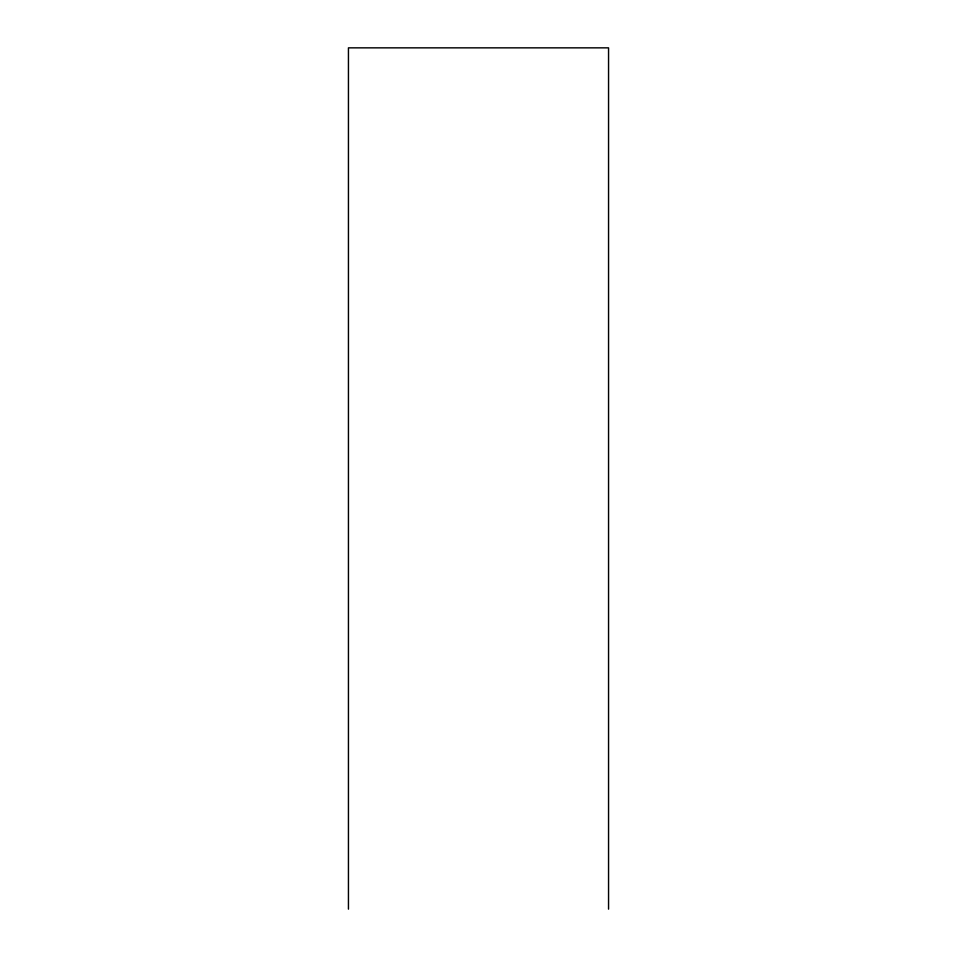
<?xml version="1.0" encoding="UTF-8"?>
<svg xmlns="http://www.w3.org/2000/svg" width="957" height="957" viewBox="0 0 957 957"><rect width="100%" height="100%" fill="white"/><g stroke="black" fill="none" stroke-linecap="round" stroke-linejoin="round"><path stroke-width="1.44" d="M608.556 909.15L608.556 47.85L348.444 47.85L348.444 909.15"/></g></svg>
